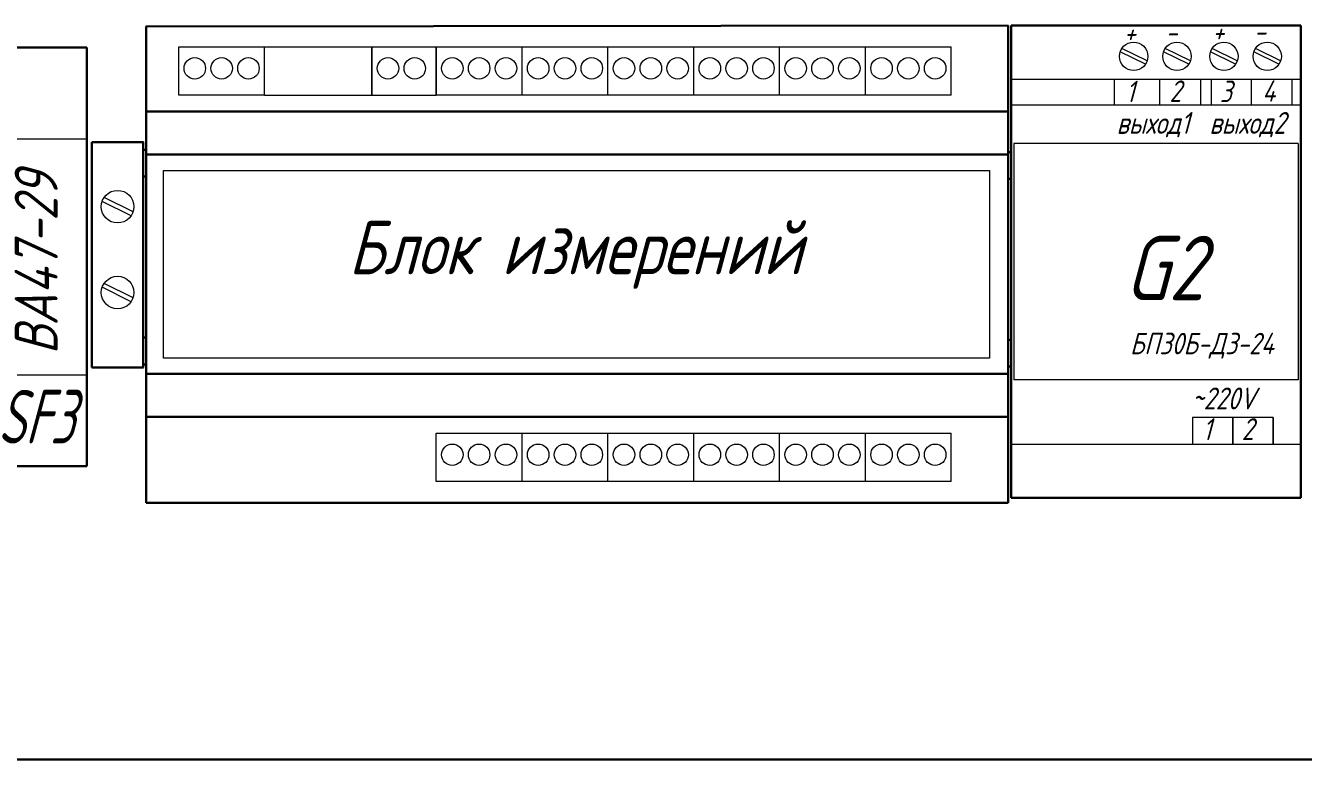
# Model space of a CAD drawing. Header units: millimetres. Extents: x -14 to 2659, y -2986 to -401.
# Drawn here: x 1800.24 to 1841.93, y -1215.01 to -1191.08 of the extents above; entities that cross this region are included whole.
import ezdxf

# ---------------------------------------------------------------- set-up
doc = ezdxf.new("R2010")
doc.units = ezdxf.units.MM
doc.layers.get('0').update_dxf_attribs({"lineweight": 20})
doc.styles.add('GOST тип А', font='GOST_A.TTF', dxfattribs={"oblique": 15})

msp = doc.modelspace()

# ---------------------------------------------------------------- linework, layer by layer
at = {"color": 250, "lineweight": 30}
for p, q in [((1832.29442, -1191.08193), (1804.18072, -1191.10812)), ((1804.18072, -1191.10812), (1804.18072, -1206.64241)), ((1832.29442, -1206.64241), (1832.29442, -1191.08193)), ((1832.29442, -1193.88193), (1804.18072, -1193.88193)), ((1832.29442, -1195.28193), (1804.18072, -1195.28193)), ((1804.18072, -1202.44241), (1832.29442, -1202.44241)), ((1804.18072, -1203.84241), (1832.29442, -1203.84241)), ((1804.18072, -1206.64241), (1832.29442, -1206.64241))]:
    msp.add_line(p, q, dxfattribs=at)
at = {"color": 250}
for p, q in [((1804.18072, -1191.08193), (1804.18072, -1191.08193)), ((1804.18072, -1191.08193), (1804.18072, -1206.64241)), ((1805.23995, -1193.35297), (1805.23995, -1191.77797)), ((1805.23995, -1191.77797), (1808.03995, -1191.77797)), ((1805.41495, -1191.77797), (1806.63995, -1191.77797)), ((1805.58995, -1191.77797), (1807.33995, -1191.77797)), ((1808.03995, -1193.35297), (1808.03995, -1191.77797)), ((1808.03995, -1191.77797), (1813.63995, -1191.77797)), ((1811.53995, -1191.77797), (1811.53995, -1193.35297)), ((1811.53995, -1193.35297), (1811.53995, -1191.77797)), ((1811.71495, -1191.77797), (1812.93995, -1191.77797)), ((1813.63995, -1193.35297), (1813.63995, -1191.77797)), ((1813.63995, -1191.77797), (1816.43995, -1191.77797)), ((1813.63995, -1191.77797), (1813.63995, -1193.35297)), ((1813.63995, -1191.77797), (1813.63995, -1193.35297)), ((1813.81495, -1191.77797), (1815.03995, -1191.77797)), ((1813.98995, -1191.77797), (1815.73995, -1191.77797)), ((1816.43995, -1193.35297), (1816.43995, -1191.77797)), ((1816.43995, -1191.77797), (1819.23995, -1191.77797)), ((1816.43995, -1193.35297), (1816.43995, -1191.77797)), ((1816.61495, -1191.77797), (1817.83995, -1191.77797)), ((1816.78995, -1191.77797), (1818.53995, -1191.77797)), ((1819.23995, -1193.35297), (1819.23995, -1191.77797)), ((1819.23995, -1191.77797), (1822.03995, -1191.77797)), ((1819.23995, -1193.35297), (1819.23995, -1191.77797)), ((1819.41495, -1191.77797), (1820.63995, -1191.77797)), ((1819.58995, -1191.77797), (1821.33995, -1191.77797)), ((1822.03995, -1193.35297), (1822.03995, -1191.77797)), ((1822.03995, -1191.77797), (1824.83995, -1191.77797)), ((1822.03995, -1193.35297), (1822.03995, -1191.77797)), ((1822.21495, -1191.77797), (1823.43995, -1191.77797)), ((1822.38995, -1191.77797), (1824.13995, -1191.77797)), ((1824.83995, -1193.35297), (1824.83995, -1191.77797)), ((1824.83995, -1191.77797), (1827.63995, -1191.77797)), ((1824.83995, -1193.35297), (1824.83995, -1191.77797)), ((1825.01495, -1191.77797), (1826.23995, -1191.77797)), ((1825.18995, -1191.77797), (1826.93995, -1191.77797)), ((1827.63995, -1193.35297), (1827.63995, -1191.77797)), ((1827.63995, -1191.77797), (1830.43995, -1191.77797)), ((1827.63995, -1193.35297), (1827.63995, -1191.77797)), ((1827.81495, -1191.77797), (1829.03995, -1191.77797)), ((1827.98995, -1191.77797), (1829.73995, -1191.77797)), ((1830.43995, -1193.35297), (1830.43995, -1191.77797)), ((1808.03995, -1193.35297), (1805.23995, -1193.35297)), ((1807.33995, -1193.35297), (1805.41495, -1193.35297)), ((1808.03995, -1193.35297), (1813.63995, -1193.35297)), ((1816.43995, -1193.35297), (1813.63995, -1193.35297)), ((1815.73995, -1193.35297), (1813.81495, -1193.35297)), ((1819.23995, -1193.35297), (1816.43995, -1193.35297)), ((1818.53995, -1193.35297), (1816.61495, -1193.35297)), ((1822.03995, -1193.35297), (1819.23995, -1193.35297)), ((1821.33995, -1193.35297), (1819.41495, -1193.35297)), ((1824.83995, -1193.35297), (1822.03995, -1193.35297)), ((1824.13995, -1193.35297), (1822.21495, -1193.35297)), ((1827.63995, -1193.35297), (1824.83995, -1193.35297)), ((1826.93995, -1193.35297), (1825.01495, -1193.35297)), ((1830.43995, -1193.35297), (1827.63995, -1193.35297)), ((1829.73995, -1193.35297), (1827.81495, -1193.35297)), ((1804.74168, -1201.92797), (1804.74168, -1195.80297)), ((1804.74168, -1195.80297), (1806.49168, -1195.80297)), ((1805.44168, -1195.80297), (1831.69168, -1195.80297)), ((1831.69168, -1195.80297), (1831.69168, -1201.92797)), ((1831.69168, -1201.92797), (1804.74168, -1201.92797)), ((1813.63995, -1205.95297), (1813.63995, -1204.37797)), ((1813.63995, -1204.37797), (1816.43995, -1204.37797)), ((1813.81495, -1204.37797), (1815.03995, -1204.37797)), ((1813.98995, -1204.37797), (1815.73995, -1204.37797)), ((1816.43995, -1205.95297), (1816.43995, -1204.37797)), ((1816.43995, -1204.37797), (1819.23995, -1204.37797)), ((1816.43995, -1205.95297), (1816.43995, -1204.37797)), ((1816.61495, -1204.37797), (1817.83995, -1204.37797)), ((1816.78995, -1204.37797), (1818.53995, -1204.37797)), ((1819.23995, -1205.95297), (1819.23995, -1204.37797)), ((1819.23995, -1204.37797), (1822.03995, -1204.37797)), ((1819.23995, -1205.95297), (1819.23995, -1204.37797)), ((1819.41495, -1204.37797), (1820.63995, -1204.37797)), ((1819.58995, -1204.37797), (1821.33995, -1204.37797)), ((1822.03995, -1205.95297), (1822.03995, -1204.37797)), ((1822.03995, -1204.37797), (1824.83995, -1204.37797)), ((1822.03995, -1205.95297), (1822.03995, -1204.37797)), ((1822.21495, -1204.37797), (1823.43995, -1204.37797)), ((1822.38995, -1204.37797), (1824.13995, -1204.37797)), ((1824.83995, -1205.95297), (1824.83995, -1204.37797)), ((1824.83995, -1204.37797), (1827.63995, -1204.37797)), ((1824.83995, -1205.95297), (1824.83995, -1204.37797)), ((1825.01495, -1204.37797), (1826.23995, -1204.37797)), ((1825.18995, -1204.37797), (1826.93995, -1204.37797)), ((1827.63995, -1205.95297), (1827.63995, -1204.37797)), ((1827.63995, -1204.37797), (1830.43995, -1204.37797)), ((1827.63995, -1205.95297), (1827.63995, -1204.37797)), ((1827.81495, -1204.37797), (1829.03995, -1204.37797)), ((1827.98995, -1204.37797), (1829.73995, -1204.37797)), ((1830.43995, -1205.95297), (1830.43995, -1204.37797)), ((1816.43995, -1205.95297), (1813.63995, -1205.95297)), ((1815.73995, -1205.95297), (1813.81495, -1205.95297)), ((1819.23995, -1205.95297), (1816.43995, -1205.95297)), ((1818.53995, -1205.95297), (1816.61495, -1205.95297)), ((1822.03995, -1205.95297), (1819.23995, -1205.95297)), ((1821.33995, -1205.95297), (1819.41495, -1205.95297)), ((1824.83995, -1205.95297), (1822.03995, -1205.95297)), ((1824.13995, -1205.95297), (1822.21495, -1205.95297)), ((1827.63995, -1205.95297), (1824.83995, -1205.95297)), ((1826.93995, -1205.95297), (1825.01495, -1205.95297)), ((1830.43995, -1205.95297), (1827.63995, -1205.95297)), ((1829.73995, -1205.95297), (1827.81495, -1205.95297))]:
    msp.add_line(p, q, dxfattribs=at)
at = {"color": 7, "lineweight": 30}
for p, q in [((1832.39402, -1191.08193), (1841.84402, -1191.08193)), ((1832.39402, -1206.48193), (1832.39402, -1191.08193)), ((1841.84402, -1191.08193), (1841.84402, -1206.48193)), ((1799.09646, -1191.80236), (1802.24646, -1191.80236)), ((1802.24646, -1191.80236), (1799.6443, -1191.80236)), ((1802.24646, -1191.80236), (1802.24646, -1205.45236)), ((1802.40607, -1194.88781), (1804.08607, -1194.88781)), ((1802.40607, -1202.23781), (1802.40607, -1194.88781)), ((1804.07628, -1202.22757), (1804.07628, -1194.87757)), ((1804.08607, -1202.23781), (1802.40607, -1202.23781)), ((1802.24646, -1205.45236), (1799.09646, -1205.45236)), ((1841.84402, -1206.48193), (1832.39402, -1206.48193)), ((1787.88885, -1215.01367), (1871.1993, -1215.01367))]:
    msp.add_line(p, q, dxfattribs=at)
at = {"color": 7, "linetype": 'Continuous', "lineweight": 0}
for p, q in [((1836.77166, -1192.34543), (1835.95302, -1191.93752)), ((1836.77166, -1192.34543), (1835.95302, -1191.93752)), ((1836.82756, -1192.23324), (1836.00892, -1191.82533)), ((1836.82756, -1192.23324), (1836.00892, -1191.82533)), ((1838.18464, -1192.34543), (1837.366, -1191.93752)), ((1838.18464, -1192.34543), (1837.366, -1191.93752)), ((1838.24054, -1192.23324), (1837.4219, -1191.82533)), ((1838.24054, -1192.23324), (1837.4219, -1191.82533)), ((1839.71472, -1192.34543), (1838.89608, -1191.93752)), ((1839.71472, -1192.34543), (1838.89608, -1191.93752)), ((1839.77062, -1192.23324), (1838.95198, -1191.82533)), ((1839.77062, -1192.23324), (1838.95198, -1191.82533)), ((1841.12769, -1192.34543), (1840.30906, -1191.93752)), ((1841.12769, -1192.34543), (1840.30906, -1191.93752)), ((1841.1836, -1192.23324), (1840.36496, -1191.82533)), ((1841.1836, -1192.23324), (1840.36496, -1191.82533)), ((1835.74991, -1192.83193), (1835.74991, -1193.683)), ((1837.23615, -1192.83193), (1837.23615, -1193.683)), ((1838.56802, -1192.83193), (1838.56802, -1193.683)), ((1838.92354, -1192.83193), (1838.92354, -1193.683)), ((1840.22002, -1192.83193), (1840.22002, -1193.683)), ((1841.54962, -1192.83193), (1841.54962, -1193.683)), ((1838.58202, -1193.683), (1832.39402, -1193.683)), ((1841.84402, -1193.683), (1838.58202, -1193.683)), ((1803.74931, -1197.15797), (1802.80716, -1196.68853)), ((1803.68497, -1197.28709), (1802.74283, -1196.81764)), ((1803.68497, -1200.08709), (1802.74283, -1199.61764)), ((1803.74931, -1199.95797), (1802.80716, -1199.48853)), ((1838.31046, -1203.86547), (1838.31046, -1204.73193)), ((1839.62304, -1203.86547), (1839.62304, -1204.73193)), ((1838.31046, -1204.73193), (1839.62304, -1204.73193)), ((1839.62304, -1204.73193), (1840.93563, -1204.73193))]:
    msp.add_line(p, q, dxfattribs=at)
at = {"color": 7}
for p, q in [((1832.39402, -1192.83193), (1841.84402, -1192.83193)), ((1832.39402, -1192.83193), (1841.84402, -1192.83193)), ((1832.39402, -1192.83193), (1841.84402, -1192.83193)), ((1832.39402, -1192.83193), (1841.84402, -1192.83193)), ((1799.09646, -1194.77736), (1802.24646, -1194.77736)), ((1832.48152, -1194.93193), (1832.48152, -1202.63193)), ((1841.75652, -1194.93193), (1832.48152, -1194.93193)), ((1841.75652, -1194.93193), (1841.75652, -1202.63193)), ((1802.24646, -1202.47736), (1799.09646, -1202.47736)), ((1841.75652, -1202.63193), (1832.48152, -1202.63193)), ((1839.62304, -1203.86547), (1838.31046, -1203.86547)), ((1840.93563, -1203.86547), (1839.62304, -1203.86547)), ((1839.62304, -1204.73193), (1839.62304, -1203.86547)), ((1840.93563, -1203.86547), (1840.93563, -1204.73193)), ((1840.93563, -1204.73193), (1840.93563, -1203.86547)), ((1832.39402, -1204.73193), (1841.84402, -1204.73193))]:
    msp.add_line(p, q, dxfattribs=at)
at = {"color": 0, "lineweight": 30}
for p, q in [((1804.07628, -1195.132), (1804.18952, -1195.132)), ((1832.29442, -1195.20516), (1832.40766, -1195.20516)), ((1804.07628, -1196.007), (1804.18952, -1196.007)), ((1832.29442, -1196.08016), (1832.40766, -1196.08016)), ((1804.07628, -1201.257), (1804.18072, -1201.257)), ((1832.29442, -1201.33016), (1832.39886, -1201.33016)), ((1804.07628, -1202.132), (1804.18072, -1202.132)), ((1832.29442, -1202.20516), (1832.39886, -1202.20516))]:
    msp.add_line(p, q, dxfattribs=at)
at = {"color": 7, "linetype": 'Continuous', "lineweight": 0}
for centre, radius in [((1836.39029, -1192.08538), 0.46159), ((1836.39029, -1192.08538), 0.46159), ((1837.80327, -1192.08538), 0.46159), ((1837.80327, -1192.08538), 0.46159), ((1839.33335, -1192.08538), 0.46159), ((1839.33335, -1192.08538), 0.46159), ((1840.74633, -1192.08538), 0.46159), ((1840.74633, -1192.08538), 0.46159), ((1803.24607, -1196.98781), 0.53123), ((1803.24607, -1199.78781), 0.53123)]:
    msp.add_circle(centre, radius, dxfattribs=at)
at = {"color": 250}
for centre in [(1805.76495, -1192.47797), (1806.63995, -1192.47797), (1807.51495, -1192.47797), (1812.06495, -1192.47797), (1812.93995, -1192.47797), (1814.16495, -1192.47797), (1815.03995, -1192.47797), (1815.91495, -1192.47797), (1816.96495, -1192.47797), (1817.83995, -1192.47797), (1818.71495, -1192.47797), (1819.76495, -1192.47797), (1820.63995, -1192.47797), (1821.51495, -1192.47797), (1822.56495, -1192.47797), (1823.43995, -1192.47797), (1824.31495, -1192.47797), (1825.36495, -1192.47797), (1826.23995, -1192.47797), (1827.11495, -1192.47797), (1828.16495, -1192.47797), (1829.03995, -1192.47797), (1829.91495, -1192.47797), (1814.16495, -1205.07797), (1815.03995, -1205.07797), (1815.91495, -1205.07797), (1816.96495, -1205.07797), (1817.83995, -1205.07797), (1818.71495, -1205.07797), (1819.76495, -1205.07797), (1820.63995, -1205.07797), (1821.51495, -1205.07797), (1822.56495, -1205.07797), (1823.43995, -1205.07797), (1824.31495, -1205.07797), (1825.36495, -1205.07797), (1826.23995, -1205.07797), (1827.11495, -1205.07797), (1828.16495, -1205.07797), (1829.03995, -1205.07797), (1829.91495, -1205.07797)]:
    msp.add_circle(centre, 0.35, dxfattribs=at)

# ---------------------------------------------------------------- texts
at = {"color": 7, "linetype": 'Continuous', "lineweight": 0, "style": 'GOST тип А', "oblique": 15}
for s, p in [('+', (1836.59986, -1191.10844)), ('-', (1837.95615, -1191.09354)), ('+', (1839.48701, -1191.08059)), ('-', (1840.84331, -1191.06568))]:
    msp.add_text(s, height=0.7, rotation=180, dxfattribs=at).set_placement(p)
for s, height, p in [('1', 0.7, (1836.13664, -1193.5826)), ('2', 0.7, (1837.55578, -1193.57144)), ('3', 0.7, (1839.19798, -1193.57953)), ('4', 0.7, (1840.58359, -1193.56508)), ('выход1', 0.712647, (1835.83129, -1194.61313)), ('выход2', 0.712647, (1838.86003, -1194.61313)), ('БП30Б-Д3-24', 0.7, (1836.2712, -1201.80139)), ('~220V', 0.712647, (1838.27908, -1203.59796)), ('1', 0.71265, (1838.64024, -1204.59973)), ('2', 0.71265, (1839.91167, -1204.59973))]:
    msp.add_text(s, height=height, dxfattribs=at).set_placement(p)
at = {"color": 7, "lineweight": 0, "style": 'GOST тип А', "oblique": 15}
msp.add_text('ВА47-29', height=1.4, rotation=90, dxfattribs=at).set_placement((1801.28889, -1201.81079))
at = {"color": 7, "style": 'GOST тип А', "oblique": 15}
msp.add_text('Блок измерений', height=1.75, dxfattribs=at).set_placement((1810.77703, -1199.19251))
at = {"color": 7, "lineweight": 0, "style": 'GOST тип А', "oblique": 15}
msp.add_text('G2', height=2.1, dxfattribs=at).set_placement((1836.09118, -1200.0385))
at = {"color": 7, "style": 'GOST тип А', "oblique": 15, "width": 0.8}
msp.add_text('SF3', height=1.75, dxfattribs=at).set_placement((1799.34076, -1204.7111))

doc.saveas('drawing.dxf')
